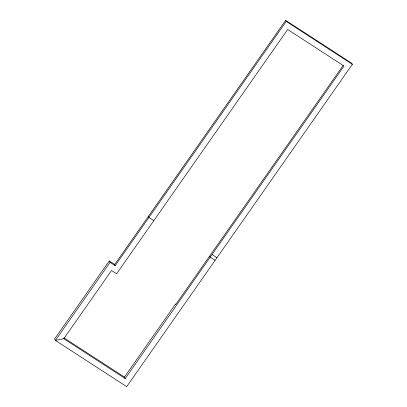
<?xml version="1.0" encoding="UTF-8"?>
<svg xmlns="http://www.w3.org/2000/svg" width="407" height="407" viewBox="0 0 407 407"><rect width="100%" height="100%" fill="white"/><g stroke="black" fill="none" stroke-linecap="round" stroke-linejoin="round"><path stroke-width="0.61" d="M285.638 20.35L286.197 21.403L115.156 265.69L114.372 264.214L109.28 260.907L54.645 338.945L55.428 340.42L126.679 386.65L352.355 64.331L351.796 63.278L285.638 20.35L114.596 264.631M109.28 260.907L110.068 262.388L55.428 340.42L63.772 338.695L111.538 270.482L116.626 273.784L287.668 29.497L344.012 66.056L125.203 378.556L63.772 338.695M125.203 378.556L124.42 377.08L175.62 303.953L175.844 304.375L343.086 65.522M286.197 21.403L352.355 64.331M153.841 220.63L148.931 217.445L148.372 216.392M215.094 260.373L210.185 257.188L209.625 256.135M110.068 262.388L115.156 265.69M64.047 337.907L124.42 377.08M212.078 254.482L216.911 257.779"/></g></svg>
